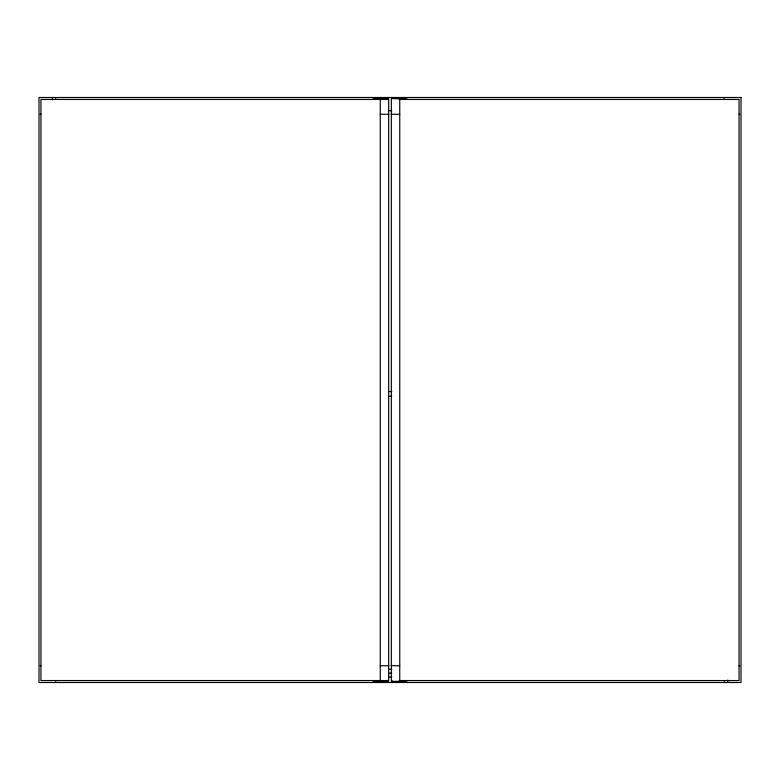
<?xml version="1.0" encoding="UTF-8"?>
<svg xmlns="http://www.w3.org/2000/svg" width="780" height="780" viewBox="0 0 780 780"><rect width="100%" height="100%" fill="white"/><g stroke="black" fill="none" stroke-linecap="round" stroke-linejoin="round"><path stroke-width="1.17" d="M388.674 98.826L388.674 681.174M391.326 681.174L391.326 98.826M391.95 98.67L406.77 98.67L406.77 99.45M399.253 99.45L739.05 99.45L739.05 680.55L399.253 680.55M389.395 110.76L391.823 110.76M40.17 114.27L40.95 114.27M380.25 114.27L388.83 114.27M391.17 114.27L399.75 114.27M739.05 114.27L739.83 114.27M389.395 391.56L391.823 391.56M389.395 396.24L391.823 396.24M40.17 665.73L40.95 665.73M380.25 665.73L388.83 665.73M391.17 665.73L399.75 665.73M739.05 665.73L739.83 665.73M389.395 669.24L391.823 669.24M389.395 673.14L391.823 673.14M389.395 677.04L391.823 677.04M727.74 680.062L727.74 682.5M724.23 98.67L724.23 99.45M724.23 680.55L724.23 681.33M406.77 680.55L406.77 681.33L391.95 681.33L391.95 680.55M399.75 98.67L399.75 681.33M380.25 98.67L380.25 681.33M373.23 99.45L373.23 98.67L388.05 98.67L388.05 99.45L40.95 99.45L40.95 680.55L388.05 680.55L388.05 681.33L373.23 681.33L373.23 680.55M55.77 98.67L55.77 99.45M55.77 680.55L55.77 681.33M52.26 97.5L52.26 99.938M741 97.5L39 97.5L39 682.5L741 682.5L741 97.5"/></g></svg>
